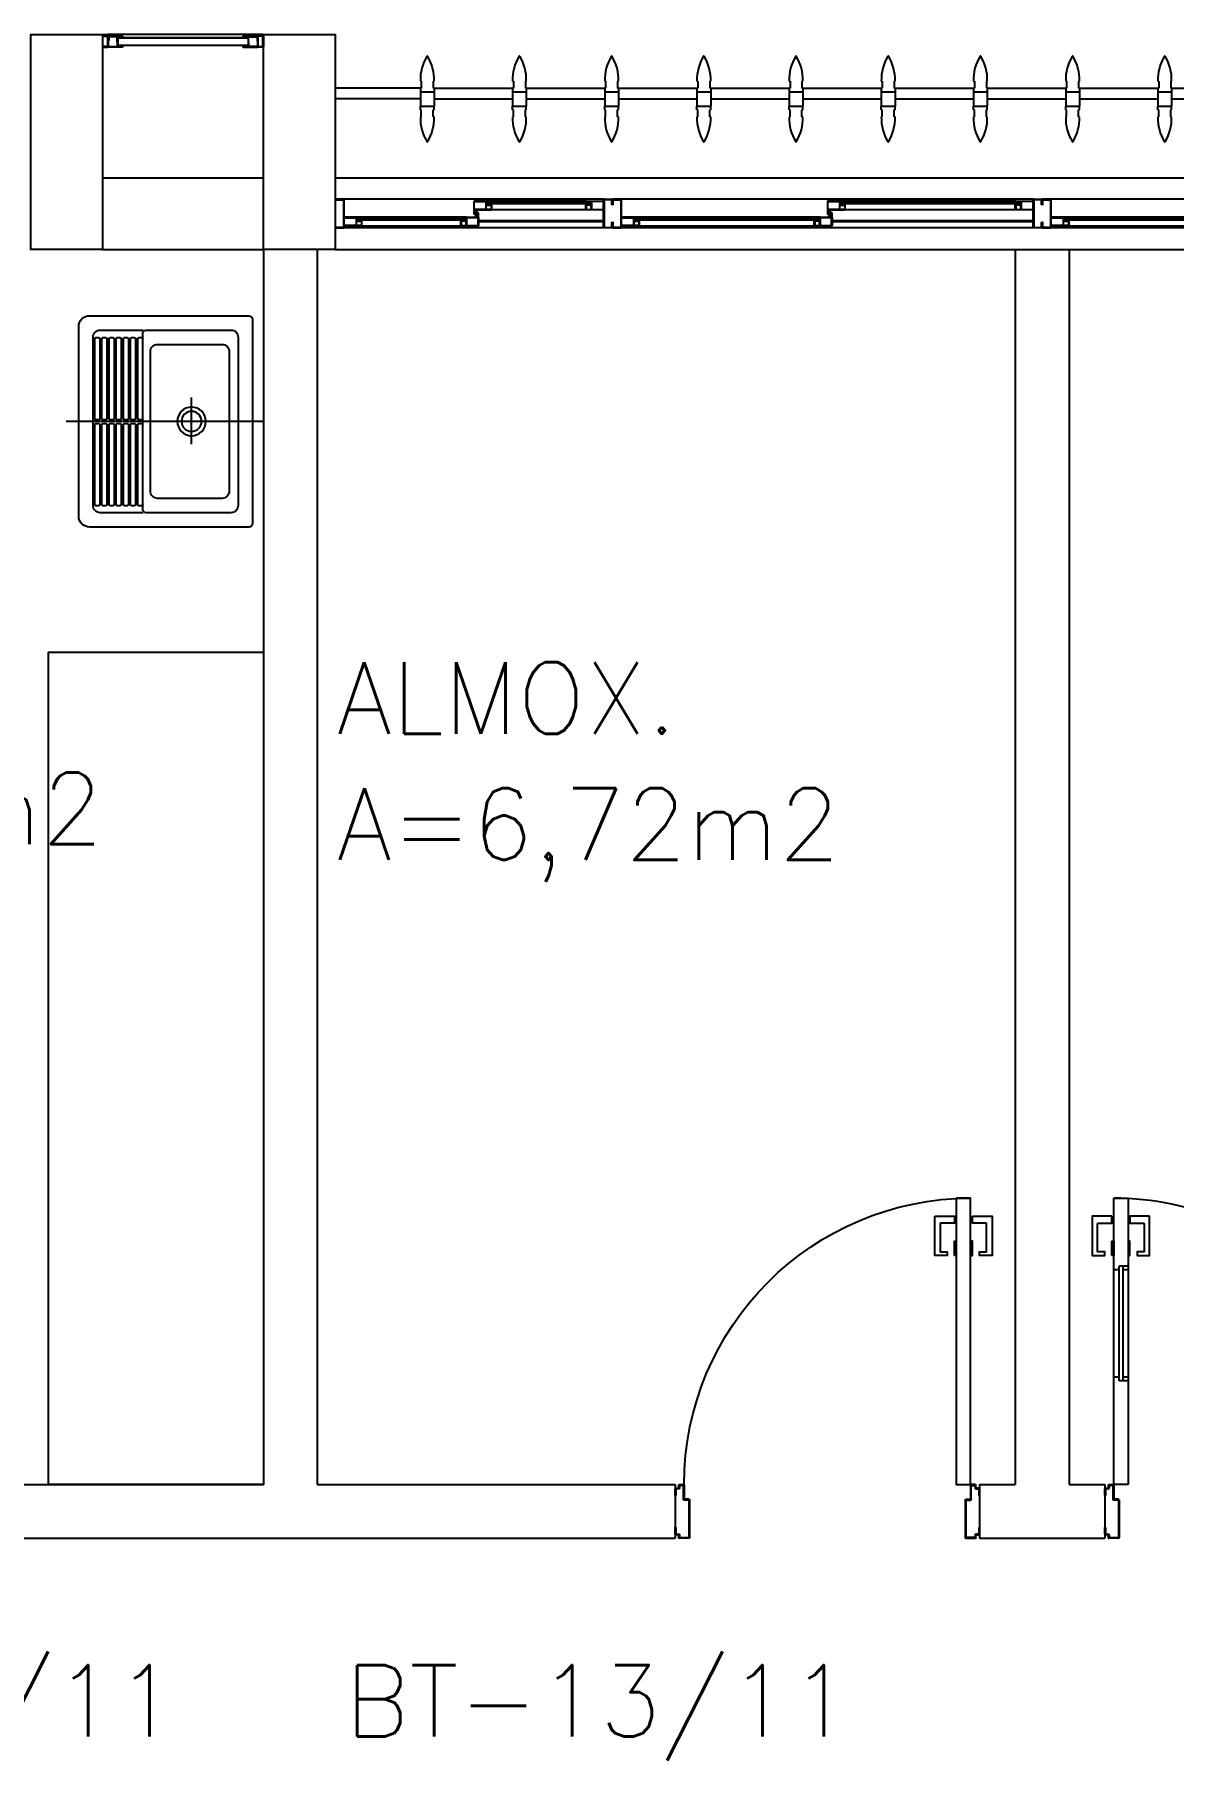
# Model space of a CAD drawing. Header units: millimetres. Extents: x 2128 to 2646, y 1972 to 2207.
# Drawn here: x 2383.822 to 2387.003, y 2021.145 to 2025.965 of the extents above; entities that cross this region are included whole.
import ezdxf

# ---------------------------------------------------------------- set-up
doc = ezdxf.new("R2010")
doc.units = ezdxf.units.MM
for name, color, linetype in [('AR-ALV', 2, 'Continuous'), ('AR-ESQ', 1, 'Continuous'), ('AR-ESTC', 3, 'Continuous'), ('AR-LOUÇAS', 1, 'Continuous'), ('AR-PEITORIL', 1, 'Continuous'), ('AR-PORTA', 1, 'Continuous'), ('BGR- VISTA', 12, 'Continuous'), ('BR-PAINEL', 1, 'Continuous'), ('BR-SUPORTE', 1, 'Continuous'), ('COZ1', 1, 'Continuous'), ('coz2', 1, 'Continuous'), ('DT-ESQ-BAGUETE-C', 1, 'Continuous'), ('DT-ESQ-BAGUETE-V', 1, 'Continuous'), ('DT-ESQ-CHAPA DOBRADA-V', 1, 'Continuous'), ('DT-ESQ-PERFIL CADEIRA-C', 2, 'Continuous'), ('DT-ESQ-PERFIL CADEIRA-V', 2, 'Continuous'), ('DT-ESQ-PERFIL U SIMPLES-C', 2, 'Continuous'), ('DT-ESQ-PERFIL U-C', 2, 'Continuous'), ('DT-ESQ-PERFIL U-V', 1, 'Continuous'), ('DT-ESQ-VENEZIANA-C', 1, 'Continuous'), ('DT-ESQ-VENEZIANA-V', 1, 'Continuous'), ('DT-ESQ-VIDRO-C', 2, 'Continuous'), ('DT-TXTMOD', 1, 'Continuous'), ('eixo', 8, 'Continuous'), ('ENDEREÇO', 2, 'Continuous'), ('maçaneta', 1, 'Continuous'), ('mov', 1, 'Continuous'), ('PM-PERFIL U-C', 2, 'Continuous'), ('PM-VIDRO', 2, 'Continuous'), ('pm1', 2, 'Continuous'), ('pm2', 2, 'Continuous'), ('TEXTO', 2, 'Continuous'), ('Área', 2, 'Continuous')]:
    doc.layers.add(name, color=color, linetype=linetype)
doc.styles.add('S10', font='simplex.shx', dxfattribs={"height": 0.1})
doc.styles.add('UNB-100', font='simplex.shx', dxfattribs={"height": 0.2})
doc.styles.add('UNB1-100', font='simplex.shx', dxfattribs={"height": 0.2})

# ---------------------------------------------------------------- blocks, each defined once
blk = doc.blocks.new('tq-01p')
at = {"layer": 'COZ1'}
blk.add_lwpolyline([(-0.265, -0.485), (0.265, -0.485, 0.414214), (0.295, -0.455), (0.295, -0.01, 0.414214), (0.285, 0), (-0.285, 0, 0.414214), (-0.295, -0.01), (-0.295, -0.455, 0.414214)], format="xyb", close=True, dxfattribs=at)
for points in [[(0.255, -0.2769), (0.255, -0.06, 0.414214), (0.235, -0.04), (-0.235, -0.04, 0.414214), (-0.255, -0.06), (-0.255, -0.2769)], [(-0.255, -0.2784), (-0.255, -0.2965, 0.414214), (-0.245, -0.3065), (-0.2325, -0.3065), (0.231, -0.3065), (0.245, -0.3065, 0.414214), (0.255, -0.2965), (0.255, -0.2784)]]:
    blk.add_lwpolyline(points, format="xyb", dxfattribs=at)
blk.add_circle((0, -0.17), 0.04, dxfattribs=at)
at = {"layer": 'coz2'}
for p, q in [((-0.2355, -0.3095), (-0.2355, -0.3175)), ((-0.2325, -0.3205), (-0.009, -0.3205)), ((-0.006, -0.3175), (-0.006, -0.3095)), ((0.0045, -0.3095), (0.0045, -0.3175)), ((0.234, -0.3175), (0.234, -0.3095))]:
    blk.add_line(p, q, dxfattribs=at)
for points in [[(-0.195, -0.285), (0.195, -0.285, 0.414214), (0.215, -0.265), (0.215, -0.085, 0.414214), (0.195, -0.065), (-0.195, -0.065, 0.414214), (-0.215, -0.085), (-0.215, -0.265, 0.414214)], [(-0.2325, -0.3405), (-0.009, -0.3405, 0.414214), (-0.006, -0.3375), (-0.006, -0.3295, 0.414214), (-0.009, -0.3265), (-0.2325, -0.3265, 0.414214), (-0.2355, -0.3295), (-0.2355, -0.3375, 0.414214)], [(0.0075, -0.3405), (0.231, -0.3405, 0.414214), (0.234, -0.3375), (0.234, -0.3295, 0.414214), (0.231, -0.3265), (0.0075, -0.3265, 0.414214), (0.0045, -0.3295), (0.0045, -0.3375, 0.414214)], [(-0.2325, -0.3605), (-0.009, -0.3605, 0.414214), (-0.006, -0.3575), (-0.006, -0.3495, 0.414214), (-0.009, -0.3465), (-0.2325, -0.3465, 0.414214), (-0.2355, -0.3495), (-0.2355, -0.3575, 0.414214)], [(-0.2325, -0.3805), (-0.009, -0.3805, 0.414214), (-0.006, -0.3775), (-0.006, -0.3695, 0.414214), (-0.009, -0.3665), (-0.2325, -0.3665, 0.414214), (-0.2355, -0.3695), (-0.2355, -0.3775, 0.414214)], [(0.0075, -0.3605), (0.231, -0.3605, 0.414214), (0.234, -0.3575), (0.234, -0.3495, 0.414214), (0.231, -0.3465), (0.0075, -0.3465, 0.414214), (0.0045, -0.3495), (0.0045, -0.3575, 0.414214)], [(0.0075, -0.3805), (0.231, -0.3805, 0.414214), (0.234, -0.3775), (0.234, -0.3695, 0.414214), (0.231, -0.3665), (0.0075, -0.3665, 0.414214), (0.0045, -0.3695), (0.0045, -0.3775, 0.414214)], [(-0.2325, -0.4005), (-0.009, -0.4005, 0.414214), (-0.006, -0.3975), (-0.006, -0.3895, 0.414214), (-0.009, -0.3865), (-0.2325, -0.3865, 0.414214), (-0.2355, -0.3895), (-0.2355, -0.3975, 0.414214)], [(-0.2325, -0.4205), (-0.009, -0.4205, 0.414214), (-0.006, -0.4175), (-0.006, -0.4095, 0.414214), (-0.009, -0.4065), (-0.2325, -0.4065, 0.414214), (-0.2355, -0.4095), (-0.2355, -0.4175, 0.414214)], [(-0.2325, -0.4405), (-0.009, -0.4405, 0.414214), (-0.006, -0.4375), (-0.006, -0.4295, 0.414214), (-0.009, -0.4265), (-0.2325, -0.4265, 0.414214), (-0.2355, -0.4295), (-0.2355, -0.4375, 0.414214)], [(0.0075, -0.4005), (0.231, -0.4005, 0.414214), (0.234, -0.3975), (0.234, -0.3895, 0.414214), (0.231, -0.3865), (0.0075, -0.3865, 0.414214), (0.0045, -0.3895), (0.0045, -0.3975, 0.414214)], [(0.0075, -0.4205), (0.231, -0.4205, 0.414214), (0.234, -0.4175), (0.234, -0.4095, 0.414214), (0.231, -0.4065), (0.0075, -0.4065, 0.414214), (0.0045, -0.4095), (0.0045, -0.4175, 0.414214)], [(0.0075, -0.4405), (0.231, -0.4405, 0.414214), (0.234, -0.4375), (0.234, -0.4295, 0.414214), (0.231, -0.4265), (0.0075, -0.4265, 0.414214), (0.0045, -0.4295), (0.0045, -0.4375, 0.414214)]]:
    blk.add_lwpolyline(points, format="xyb", close=True, dxfattribs=at)
for points in [[(-0.255, -0.305), (-0.255, -0.425, 0.414214), (-0.235, -0.445)], [(-0.235, -0.445), (0.235, -0.445, 0.414214), (0.255, -0.425), (0.255, -0.305, 0.414214)]]:
    blk.add_lwpolyline(points, format="xyb", dxfattribs=at)
blk.add_lwpolyline([(0.0075, -0.3205), (0.231, -0.3205)], dxfattribs=at)
blk.add_circle((0, -0.17), 0.028, dxfattribs=at)
for centre, start, end in [((-0.2325, -0.3095), 90, 180), ((-0.2325, -0.3175), 180, 270), ((-0.009, -0.3095), 0, 90), ((-0.009, -0.3175), 270, 0), ((0.0075, -0.3095), 90, 180), ((0.0075, -0.3175), 180, 270), ((0.231, -0.3095), 0, 90), ((0.231, -0.3175), 270, 0)]:
    blk.add_arc(centre, 0.003, start, end, dxfattribs=at)
at = {"layer": 'eixo'}
for p, q in [((0, 0.0308), (0, -0.5204)), ((-0.0636, -0.17), (0.0666, -0.17))]:
    blk.add_line(p, q, dxfattribs=at)
blk = doc.blocks.new('BGR4')
at = {"layer": 'BGR- VISTA'}
blk.add_lwpolyline([(0, 2.325), (0, 0), (-0.6, 0), (-0.6, 2.325)], close=True, dxfattribs=at)
blk = doc.blocks.new('EF40-P')
at = {"layer": 'DT-ESQ-BAGUETE-C', "ltscale": 0.1}
for points in [[(3.1015, -0.08), (3.115, -0.08), (3.115, -0.0785), (3.102, -0.0785, -0.414214), (3.1015, -0.078), (3.1015, -0.067, -0.414214), (3.102, -0.0665), (3.115, -0.0665), (3.115, -0.065), (3.1015, -0.065, 0.414214), (3.1, -0.0665), (3.1, -0.0785, 0.414214)], [(3.81, -0.08), (3.7965, -0.08), (3.7965, -0.0785), (3.8095, -0.0785, 0.414214), (3.81, -0.078), (3.81, -0.067, 0.414214), (3.8095, -0.0665), (3.7965, -0.0665), (3.7965, -0.065), (3.81, -0.065, -0.414214), (3.8115, -0.0665), (3.8115, -0.0785, -0.414214)], [(4.3015, -0.08), (4.315, -0.08), (4.315, -0.0785), (4.302, -0.0785, -0.414214), (4.3015, -0.078), (4.3015, -0.067, -0.414214), (4.302, -0.0665), (4.315, -0.0665), (4.315, -0.065), (4.3015, -0.065, 0.414214), (4.3, -0.0665), (4.3, -0.0785, 0.414214)], [(4.7975, -0.08), (4.784, -0.08), (4.784, -0.0785), (4.797, -0.0785, 0.414214), (4.7975, -0.078), (4.7975, -0.067, 0.414214), (4.797, -0.0665), (4.784, -0.0665), (4.784, -0.065), (4.7975, -0.065, -0.414214), (4.799, -0.0665), (4.799, -0.0785, -0.414214)], [(5.0765, -0.08), (5.09, -0.08), (5.09, -0.0785), (5.077, -0.0785, -0.414214), (5.0765, -0.078), (5.0765, -0.067, -0.414214), (5.077, -0.0665), (5.09, -0.0665), (5.09, -0.065), (5.0765, -0.065, 0.414214), (5.075, -0.0665), (5.075, -0.0785, 0.414214)], [(3.2485, -0.125), (3.235, -0.125), (3.235, -0.1235), (3.248, -0.1235, 0.414214), (3.2485, -0.123), (3.2485, -0.112, 0.414214), (3.248, -0.1115), (3.235, -0.1115), (3.235, -0.11), (3.2485, -0.11, -0.414214), (3.25, -0.1115), (3.25, -0.1235, -0.414214)], [(3.7265, -0.125), (3.74, -0.125), (3.74, -0.1235), (3.727, -0.1235, -0.414214), (3.7265, -0.123), (3.7265, -0.112, -0.414214), (3.727, -0.1115), (3.74, -0.1115), (3.74, -0.11), (3.7265, -0.11, 0.414214), (3.725, -0.1115), (3.725, -0.1235, 0.414214)], [(4.4485, -0.125), (4.435, -0.125), (4.435, -0.1235), (4.448, -0.1235, 0.414214), (4.4485, -0.123), (4.4485, -0.112, 0.414214), (4.448, -0.1115), (4.435, -0.1115), (4.435, -0.11), (4.4485, -0.11, -0.414214), (4.45, -0.1115), (4.45, -0.1235, -0.414214)], [(4.714, -0.125), (4.7275, -0.125), (4.7275, -0.1235), (4.7145, -0.1235, -0.414214), (4.714, -0.123), (4.714, -0.112, -0.414214), (4.7145, -0.1115), (4.7275, -0.1115), (4.7275, -0.11), (4.714, -0.11, 0.414214), (4.7125, -0.1115), (4.7125, -0.1235, 0.414214)]]:
    blk.add_lwpolyline(points, format="xyb", close=True, dxfattribs=at)
at = {"layer": 'DT-ESQ-BAGUETE-V', "ltscale": 0.1}
for p, q in [((2.61, -0.065), (3.1015, -0.065)), ((3.81, -0.065), (4.3015, -0.065)), ((4.7975, -0.065), (5.0765, -0.065)), ((3.2485, -0.11), (3.7265, -0.11)), ((4.4485, -0.11), (4.714, -0.11))]:
    blk.add_line(p, q, dxfattribs=at)
at = {"layer": 'DT-ESQ-CHAPA DOBRADA-V', "ltscale": 0.1}
for p, q in [((3.2, -0.077), (3.7615, -0.077)), ((3.2, -0.08), (3.7615, -0.08)), ((4.4, -0.077), (4.749, -0.077)), ((4.4, -0.08), (4.749, -0.08))]:
    blk.add_line(p, q, dxfattribs=at)
at = {"layer": 'DT-ESQ-PERFIL CADEIRA-C', "ltscale": 0.1}
for p, q in [((3.15, -0.0885), (3.1015, -0.0885)), ((3.7635, -0.0885), (3.81, -0.0885)), ((4.35, -0.0885), (4.3015, -0.0885)), ((4.751, -0.0885), (4.7975, -0.0885)), ((5.125, -0.0885), (5.0765, -0.0885)), ((3.2, -0.1335), (3.2485, -0.1335)), ((3.773, -0.1335), (3.7265, -0.1335)), ((4.4, -0.1335), (4.4485, -0.1335)), ((4.7605, -0.1335), (4.714, -0.1335))]:
    blk.add_line(p, q, dxfattribs=at)
for points in [[(3.1015, -0.09), (3.15, -0.09), (3.15, -0.0885), (3.115, -0.0885, 0.198912), (3.1161, -0.0881, 0.198913), (3.1165, -0.087), (3.1165, -0.067, -0.414214), (3.117, -0.0665), (3.15, -0.0665), (3.15, -0.065), (3.1165, -0.065, 0.414214), (3.115, -0.0665), (3.115, -0.0785), (3.115, -0.08), (3.115, -0.087), (3.1015, -0.087, 1)], [(3.81, -0.087, -1), (3.81, -0.09), (3.7635, -0.09, -0.414214), (3.7615, -0.088), (3.7615, -0.067, -0.414214), (3.7635, -0.065), (3.795, -0.065, -0.414214), (3.7965, -0.0665), (3.7965, -0.087)], [(3.7965, -0.0885, -0.198913), (3.7954, -0.0881, -0.198913), (3.795, -0.087), (3.795, -0.067, 0.414214), (3.7945, -0.0665), (3.7635, -0.0665, 0.414214), (3.763, -0.067), (3.763, -0.088, 0.414214), (3.7635, -0.0885)], [(4.3015, -0.09), (4.35, -0.09), (4.35, -0.0885), (4.315, -0.0885, 0.198912), (4.3161, -0.0881, 0.198913), (4.3165, -0.087), (4.3165, -0.067, -0.414214), (4.317, -0.0665), (4.35, -0.0665), (4.35, -0.065), (4.3165, -0.065, 0.414214), (4.315, -0.0665), (4.315, -0.0785), (4.315, -0.08), (4.315, -0.087), (4.3015, -0.087, 1)], [(4.7975, -0.087, -1), (4.7975, -0.09), (4.751, -0.09, -0.414214), (4.749, -0.088), (4.749, -0.067, -0.414214), (4.751, -0.065), (4.7825, -0.065, -0.414214), (4.784, -0.0665), (4.784, -0.087)], [(4.784, -0.0885, -0.198913), (4.7829, -0.0881, -0.198913), (4.7825, -0.087), (4.7825, -0.067, 0.414214), (4.782, -0.0665), (4.751, -0.0665, 0.414214), (4.7505, -0.067), (4.7505, -0.088, 0.414214), (4.751, -0.0885)], [(5.0765, -0.09), (5.125, -0.09), (5.125, -0.0885), (5.09, -0.0885, 0.198912), (5.0911, -0.0881, 0.198913), (5.0915, -0.087), (5.0915, -0.067, -0.414214), (5.092, -0.0665), (5.125, -0.0665), (5.125, -0.065), (5.0915, -0.065, 0.414214), (5.09, -0.0665), (5.09, -0.0785), (5.09, -0.08), (5.09, -0.087), (5.0765, -0.087, 1)], [(3.2485, -0.135), (3.2, -0.135), (3.2, -0.1335), (3.235, -0.1335, -0.198912), (3.2339, -0.1331, -0.198913), (3.2335, -0.132), (3.2335, -0.112, 0.414214), (3.233, -0.1115), (3.2, -0.1115), (3.2, -0.11), (3.2335, -0.11, -0.414214), (3.235, -0.1115), (3.235, -0.1235), (3.235, -0.125), (3.235, -0.132), (3.2485, -0.132, -1)], [(3.7265, -0.132, 1), (3.7265, -0.135), (3.773, -0.135, 0.414214), (3.775, -0.133), (3.775, -0.112, 0.414214), (3.773, -0.11), (3.7415, -0.11, 0.414214), (3.74, -0.1115), (3.74, -0.132)], [(3.74, -0.1335, 0.198913), (3.7411, -0.1331, 0.198913), (3.7415, -0.132), (3.7415, -0.112, -0.414214), (3.742, -0.1115), (3.773, -0.1115, -0.414214), (3.7735, -0.112), (3.7735, -0.133, -0.414214), (3.773, -0.1335)], [(4.4485, -0.135), (4.4, -0.135), (4.4, -0.1335), (4.435, -0.1335, -0.198912), (4.4339, -0.1331, -0.198913), (4.4335, -0.132), (4.4335, -0.112, 0.414214), (4.433, -0.1115), (4.4, -0.1115), (4.4, -0.11), (4.4335, -0.11, -0.414214), (4.435, -0.1115), (4.435, -0.1235), (4.435, -0.125), (4.435, -0.132), (4.4485, -0.132, -1)], [(4.714, -0.132, 1), (4.714, -0.135), (4.7605, -0.135, 0.414214), (4.7625, -0.133), (4.7625, -0.112, 0.414214), (4.7605, -0.11), (4.729, -0.11, 0.414214), (4.7275, -0.1115), (4.7275, -0.132)], [(4.7275, -0.1335, 0.198913), (4.7286, -0.1331, 0.198913), (4.729, -0.132), (4.729, -0.112, -0.414214), (4.7295, -0.1115), (4.7605, -0.1115, -0.414214), (4.761, -0.112), (4.761, -0.133, -0.414214), (4.7605, -0.1335)]]:
    blk.add_lwpolyline(points, format="xyb", close=True, dxfattribs=at)
at = {"layer": 'DT-ESQ-PERFIL CADEIRA-V', "ltscale": 0.1}
for p, q in [((2.595, -0.09), (3.1015, -0.09)), ((3.795, -0.09), (4.3015, -0.09)), ((4.7825, -0.09), (5.0765, -0.09)), ((3.2485, -0.135), (3.7265, -0.135)), ((4.4485, -0.135), (4.714, -0.135))]:
    blk.add_line(p, q, dxfattribs=at)
at = {"layer": 'DT-ESQ-PERFIL U SIMPLES-C', "ltscale": 0.1}
for points in [[(3.7635, -0.102), (3.7715, -0.102), (3.7715, -0.1005), (3.7635, -0.1005, -0.414214), (3.763, -0.1), (3.763, -0.092, -0.414214), (3.7635, -0.0915), (3.7715, -0.0915), (3.7715, -0.09), (3.7635, -0.09, 0.414214), (3.7615, -0.092), (3.7615, -0.1, 0.414214)], [(4.751, -0.102), (4.759, -0.102), (4.759, -0.1005), (4.751, -0.1005, -0.414214), (4.7505, -0.1), (4.7505, -0.092, -0.414214), (4.751, -0.0915), (4.759, -0.0915), (4.759, -0.09), (4.751, -0.09, 0.414214), (4.749, -0.092), (4.749, -0.1, 0.414214)], [(3.773, -0.098), (3.765, -0.098), (3.765, -0.0995), (3.773, -0.0995, -0.414214), (3.7735, -0.1), (3.7735, -0.108, -0.414214), (3.773, -0.1085), (3.765, -0.1085), (3.765, -0.11), (3.773, -0.11, 0.414214), (3.775, -0.108), (3.775, -0.1, 0.414214)], [(4.7605, -0.098), (4.7525, -0.098), (4.7525, -0.0995), (4.7605, -0.0995, -0.414214), (4.761, -0.1), (4.761, -0.108, -0.414214), (4.7605, -0.1085), (4.7525, -0.1085), (4.7525, -0.11), (4.7605, -0.11, 0.414214), (4.7625, -0.108), (4.7625, -0.1, 0.414214)]]:
    blk.add_lwpolyline(points, format="xyb", close=True, dxfattribs=at)
at = {"layer": 'DT-ESQ-PERFIL U-C', "ltscale": 0.1}
for points in [[(3.175, -0.0615, 0.414214), (3.1735, -0.06), (3.1515, -0.06, 0.414214), (3.15, -0.0615), (3.15, -0.1385, 0.414214), (3.1515, -0.14), (3.1735, -0.14, 0.414214), (3.175, -0.1385), (3.175, -0.125), (3.1735, -0.125), (3.1735, -0.138, -0.414214), (3.173, -0.1385), (3.152, -0.1385, -0.414214), (3.1515, -0.138), (3.1515, -0.062, -0.414214), (3.152, -0.0615), (3.173, -0.0615, -0.414214), (3.1735, -0.062), (3.1735, -0.075), (3.175, -0.075)], [(3.175, -0.0615, -0.414214), (3.1765, -0.06), (3.1985, -0.06, -0.414214), (3.2, -0.0615), (3.2, -0.1385, -0.414214), (3.1985, -0.14), (3.1765, -0.14, -0.414214), (3.175, -0.1385), (3.175, -0.125), (3.1765, -0.125), (3.1765, -0.138, 0.414214), (3.177, -0.1385), (3.198, -0.1385, 0.414214), (3.1985, -0.138), (3.1985, -0.062, 0.414214), (3.198, -0.0615), (3.177, -0.0615, 0.414214), (3.1765, -0.062), (3.1765, -0.075), (3.175, -0.075)], [(4.375, -0.0615, 0.414214), (4.3735, -0.06), (4.3515, -0.06, 0.414214), (4.35, -0.0615), (4.35, -0.1385, 0.414214), (4.3515, -0.14), (4.3735, -0.14, 0.414214), (4.375, -0.1385), (4.375, -0.125), (4.3735, -0.125), (4.3735, -0.138, -0.414214), (4.373, -0.1385), (4.352, -0.1385, -0.414214), (4.3515, -0.138), (4.3515, -0.062, -0.414214), (4.352, -0.0615), (4.373, -0.0615, -0.414214), (4.3735, -0.062), (4.3735, -0.075), (4.375, -0.075)], [(4.375, -0.0615, -0.414214), (4.3765, -0.06), (4.3985, -0.06, -0.414214), (4.4, -0.0615), (4.4, -0.1385, -0.414214), (4.3985, -0.14), (4.3765, -0.14, -0.414214), (4.375, -0.1385), (4.375, -0.125), (4.3765, -0.125), (4.3765, -0.138, 0.414214), (4.377, -0.1385), (4.398, -0.1385, 0.414214), (4.3985, -0.138), (4.3985, -0.062, 0.414214), (4.398, -0.0615), (4.377, -0.0615, 0.414214), (4.3765, -0.062), (4.3765, -0.075), (4.375, -0.075)], [(5.15, -0.0615, 0.414214), (5.1485, -0.06), (5.1265, -0.06, 0.414214), (5.125, -0.0615), (5.125, -0.1385, 0.414214), (5.1265, -0.14), (5.1485, -0.14, 0.414214), (5.15, -0.1385), (5.15, -0.125), (5.1485, -0.125), (5.1485, -0.138, -0.414214), (5.148, -0.1385), (5.127, -0.1385, -0.414214), (5.1265, -0.138), (5.1265, -0.062, -0.414214), (5.127, -0.0615), (5.148, -0.0615, -0.414214), (5.1485, -0.062), (5.1485, -0.075), (5.15, -0.075)]]:
    blk.add_lwpolyline(points, format="xyb", close=True, dxfattribs=at)
at = {"layer": 'DT-ESQ-PERFIL U-V', "ltscale": 0.1}
for p, q in [((1.9985, -0.06), (3.1515, -0.06)), ((3.1985, -0.06), (4.3515, -0.06)), ((4.3985, -0.06), (5.1265, -0.06)), ((1.9985, -0.14), (3.1515, -0.14)), ((3.1985, -0.14), (4.3515, -0.14)), ((4.3985, -0.14), (5.1265, -0.14))]:
    blk.add_line(p, q, dxfattribs=at)
at = {"layer": 'DT-ESQ-VIDRO-C', "ltscale": 0.1}
for points in [[(3.1125, -0.085), (3.1125, -0.082), (2.599, -0.082), (2.599, -0.085)], [(4.3125, -0.085), (4.3125, -0.082), (3.799, -0.082), (3.799, -0.085)], [(5.0875, -0.085), (5.0875, -0.082), (4.7865, -0.082), (4.7865, -0.085)], [(3.238, -0.13), (3.238, -0.127), (3.737, -0.127), (3.737, -0.13)], [(4.438, -0.13), (4.438, -0.127), (4.7245, -0.127), (4.7245, -0.13)]]:
    blk.add_lwpolyline(points, close=True, dxfattribs=at)
at = {"layer": 'DT-TXTMOD', "ltscale": 0.1, "style": 'S10', "flags": 3}
for tag, p in [('M01', (0.025, -0.28)), ('M02', (0.3253, -0.28)), ('M03', (0.627, -0.28)), ('M04', (0.9288, -0.28)), ('M05', (1.2306, -0.28)), ('M06', (1.5323, -0.28)), ('M07', (1.8341, -0.28)), ('M08', (2.1359, -0.28)), ('M09', (2.4376, -0.28)), ('M10', (2.7394, -0.28)), ('M11', (3.0412, -0.28)), ('M12', (3.3429, -0.28)), ('M13', (3.6447, -0.28)), ('M14', (3.9464, -0.28)), ('M15', (4.2482, -0.28)), ('M16', (4.55, -0.28)), ('M17', (4.8517, -0.28))]:
    blk.add_attdef(tag, p, '', height=0.1, dxfattribs=at)
blk = doc.blocks.new('PM3')
at = {"layer": 'maçaneta'}
for points in [[(0.02, 0.825), (-0.035, 0.825), (-0.035, 0.715), (0, 0.715), (0, 0.725), (-0.02, 0.725), (-0.02, 0.8035, -0.414214), (-0.0185, 0.805), (0.02, 0.805)], [(0.125, 0.825), (0.07, 0.825), (0.07, 0.805), (0.1085, 0.805, -0.414214), (0.11, 0.8035), (0.11, 0.725), (0.09, 0.725), (0.09, 0.715), (0.125, 0.715)]]:
    blk.add_lwpolyline(points, format="xyb", close=True, dxfattribs=at)
for points in [[(0.02, 0.715), (0.02, 0.755), (0.025, 0.755), (0.025, 0.715)], [(0.07, 0.715), (0.07, 0.755), (0.065, 0.755), (0.065, 0.715)]]:
    blk.add_lwpolyline(points, close=True, dxfattribs=at)
at = {"layer": 'mov'}
blk.add_arc((0.025, 0.075), 0.8, 0, 90, dxfattribs=at)
at = {"layer": 'PM-PERFIL U-C'}
for p, q in [((0, 0.045), (0, 0.0635)), ((0.0015, 0.065), (0.01, 0.065)), ((0.002, 0.063), (0.002, 0.045)), ((0.0105, 0.063), (0.002, 0.063)), ((0.01, 0.065), (0.01, 0.0735)), ((0.0115, 0.075), (0.0235, 0.075)), ((0.012, 0.073), (0.012, 0.0645)), ((0.023, 0.073), (0.012, 0.073)), ((0.023, 0.0335), (0.023, 0.073)), ((0.025, 0.0735), (0.025, 0.034)), ((0.825, 0.0735), (0.825, 0.034)), ((0.8385, 0.075), (0.8265, 0.075)), ((0.827, 0.073), (0.838, 0.073)), ((0.827, 0.0335), (0.827, 0.073)), ((0.838, 0.073), (0.838, 0.0645)), ((0.8395, 0.063), (0.848, 0.063)), ((0.84, 0.065), (0.84, 0.0735)), ((0.8485, 0.065), (0.84, 0.065)), ((0.848, 0.063), (0.848, 0.045)), ((0.85, 0.045), (0.85, 0.0635)), ((0.002, 0.045), (0, 0.045)), ((0.038, 0.032), (0.0245, 0.032)), ((0.0385, 0.034), (0.025, 0.034)), ((0.038, 0.032), (0.038, -0.073)), ((0.04, 0.0325), (0.04, -0.0735)), ((0.81, 0.0325), (0.81, -0.0735)), ((0.8115, 0.034), (0.825, 0.034)), ((0.812, 0.032), (0.8255, 0.032)), ((0.812, 0.032), (0.812, -0.073)), ((0.848, 0.045), (0.85, 0.045)), ((0, -0.045), (0.002, -0.045)), ((0, -0.0635), (0, -0.045)), ((0.002, -0.045), (0.002, -0.063)), ((0.85, -0.045), (0.848, -0.045)), ((0.848, -0.045), (0.848, -0.063)), ((0.85, -0.0635), (0.85, -0.045)), ((0.01, -0.065), (0.0015, -0.065)), ((0.002, -0.063), (0.0105, -0.063)), ((0.01, -0.0735), (0.01, -0.065)), ((0.0385, -0.075), (0.0115, -0.075)), ((0.012, -0.0645), (0.012, -0.073)), ((0.012, -0.073), (0.038, -0.073)), ((0.8115, -0.075), (0.8385, -0.075)), ((0.838, -0.073), (0.812, -0.073)), ((0.838, -0.0645), (0.838, -0.073)), ((0.848, -0.063), (0.8395, -0.063)), ((0.84, -0.0735), (0.84, -0.065)), ((0.84, -0.065), (0.8485, -0.065))]:
    blk.add_line(p, q, dxfattribs=at)
for centre, start, end in [((0.0015, 0.0635), 90, 180), ((0.0115, 0.0735), 90, 180), ((0.0105, 0.0645), 270, 0), ((0.0235, 0.0735), 360, 90), ((0.8265, 0.0735), 90, 180), ((0.8395, 0.0645), 180, 270), ((0.8385, 0.0735), 0, 90), ((0.8485, 0.0635), 0, 90), ((0.0245, 0.0335), 180, 270), ((0.0385, 0.0325), 0, 90), ((0.8115, 0.0325), 90, 180), ((0.8255, 0.0335), 270, 0), ((0.0015, -0.0635), 180, 270), ((0.0115, -0.0735), 180, 270), ((0.0105, -0.0645), 0, 90), ((0.0385, -0.0735), 269.9386, 0), ((0.8115, -0.0735), 180, 270.0614), ((0.8395, -0.0645), 90, 180), ((0.8385, -0.0735), 270, 0), ((0.8485, -0.0635), 270, 0)]:
    blk.add_arc(centre, 0.0015, start, end, dxfattribs=at)
at = {"layer": 'pm1'}
blk.add_lwpolyline([(0.065, 0.875), (0.065, 0.075), (0.025, 0.075), (0.025, 0.875)], close=True, dxfattribs=at)
blk = doc.blocks.new('PM3V')
at = {"layer": 'maçaneta'}
for points in [[(0.02, 0.9), (-0.035, 0.9), (-0.035, 0.79), (0, 0.79), (0, 0.8), (-0.02, 0.8), (-0.02, 0.8785, -0.414214), (-0.0185, 0.88), (0.02, 0.88)], [(0.125, 0.9), (0.07, 0.9), (0.07, 0.88), (0.1085, 0.88, -0.414214), (0.11, 0.8785), (0.11, 0.8), (0.09, 0.8), (0.09, 0.79), (0.125, 0.79)]]:
    blk.add_lwpolyline(points, format="xyb", close=True, dxfattribs=at)
for points in [[(0.02, 0.79), (0.02, 0.83), (0.025, 0.83), (0.025, 0.79)], [(0.07, 0.79), (0.07, 0.83), (0.065, 0.83), (0.065, 0.79)]]:
    blk.add_lwpolyline(points, close=True, dxfattribs=at)
at = {"layer": 'mov'}
blk.add_arc((0.025, 0.15), 0.8, 356.8472, 90, dxfattribs=at)
at = {"layer": 'PM-PERFIL U-C'}
for p, q in [((0.01, 0.14), (0.01, 0.1485)), ((0.0115, 0.15), (0.0235, 0.15)), ((0.012, 0.148), (0.012, 0.1395)), ((0.023, 0.148), (0.012, 0.148)), ((0.023, 0.1085), (0.023, 0.148)), ((0.025, 0.1485), (0.025, 0.109)), ((0.825, 0.1485), (0.825, 0.109)), ((0.8385, 0.15), (0.8265, 0.15)), ((0.827, 0.148), (0.838, 0.148)), ((0.827, 0.1085), (0.827, 0.148)), ((0.838, 0.148), (0.838, 0.1395)), ((0.84, 0.14), (0.84, 0.1485)), ((0, 0.12), (0, 0.1385)), ((0.002, 0.12), (0, 0.12)), ((0.0015, 0.14), (0.01, 0.14)), ((0.002, 0.138), (0.002, 0.12)), ((0.0105, 0.138), (0.002, 0.138)), ((0.038, 0.107), (0.0245, 0.107)), ((0.0385, 0.109), (0.025, 0.109)), ((0.038, 0.107), (0.038, 0.002)), ((0.04, 0.1075), (0.04, 0.0015)), ((0.81, 0.1075), (0.81, 0.0015)), ((0.8115, 0.109), (0.825, 0.109)), ((0.812, 0.107), (0.8255, 0.107)), ((0.812, 0.107), (0.812, 0.002)), ((0.8395, 0.138), (0.848, 0.138)), ((0.8485, 0.14), (0.84, 0.14)), ((0.848, 0.138), (0.848, 0.12)), ((0.848, 0.12), (0.85, 0.12)), ((0.85, 0.12), (0.85, 0.1385)), ((0, 0.03), (0.002, 0.03)), ((0, 0.0115), (0, 0.03)), ((0.01, 0.01), (0.0015, 0.01)), ((0.002, 0.03), (0.002, 0.012)), ((0.002, 0.012), (0.0105, 0.012)), ((0.01, 0.0015), (0.01, 0.01)), ((0.0385, 0), (0.0115, 0)), ((0.012, 0.0105), (0.012, 0.002)), ((0.012, 0.002), (0.038, 0.002)), ((0.8115, 0), (0.8385, 0)), ((0.838, 0.002), (0.812, 0.002)), ((0.838, 0.0105), (0.838, 0.002)), ((0.848, 0.012), (0.8395, 0.012)), ((0.84, 0.0015), (0.84, 0.01)), ((0.84, 0.01), (0.8485, 0.01)), ((0.85, 0.03), (0.848, 0.03)), ((0.848, 0.03), (0.848, 0.012)), ((0.85, 0.0115), (0.85, 0.03))]:
    blk.add_line(p, q, dxfattribs=at)
for centre, start, end in [((0.0115, 0.1485), 90, 180), ((0.0235, 0.1485), 360, 90), ((0.8265, 0.1485), 90, 180), ((0.8385, 0.1485), 0, 90), ((0.0015, 0.1385), 90, 180), ((0.0105, 0.1395), 270, 0), ((0.0245, 0.1085), 180, 270), ((0.0385, 0.1075), 0, 90), ((0.8115, 0.1075), 90, 180), ((0.8255, 0.1085), 270, 0), ((0.8395, 0.1395), 180, 270), ((0.8485, 0.1385), 0, 90), ((0.0015, 0.0115), 180, 270), ((0.0115, 0.0015), 180, 270), ((0.0105, 0.0105), 0, 90), ((0.0385, 0.0015), 269.9386, 0), ((0.8115, 0.0015), 180, 270.0614), ((0.8395, 0.0105), 90, 180), ((0.8385, 0.0015), 270, 0), ((0.8485, 0.0115), 270, 0)]:
    blk.add_arc(centre, 0.0015, start, end, dxfattribs=at)
at = {"layer": 'PM-VIDRO', "color": 1}
for p, q in [((0.04, 0.45), (0.04, 0.75)), ((0.05, 0.75), (0.05, 0.45))]:
    blk.add_line(p, q, dxfattribs=at)
at = {"layer": 'pm1'}
for p, q in [((0.025, 0.95), (0.065, 0.95)), ((0.025, 0.75), (0.025, 0.95)), ((0.065, 0.95), (0.065, 0.76)), ((0.04, 0.75), (0.025, 0.75)), ((0.065, 0.76), (0.04, 0.76)), ((0.04, 0.75), (0.04, 0.76)), ((0.05, 0.76), (0.05, 0.75)), ((0.065, 0.75), (0.05, 0.75)), ((0.065, 0.76), (0.065, 0.75)), ((0.025, 0.15), (0.025, 0.45)), ((0.04, 0.45), (0.025, 0.45)), ((0.04, 0.44), (0.04, 0.45)), ((0.065, 0.44), (0.04, 0.44)), ((0.065, 0.45), (0.05, 0.45)), ((0.05, 0.45), (0.05, 0.44)), ((0.065, 0.45), (0.065, 0.44)), ((0.065, 0.44), (0.065, 0.15)), ((0.065, 0.15), (0.025, 0.15))]:
    blk.add_line(p, q, dxfattribs=at)
at = {"layer": 'pm2'}
for p, q in [((0.025, 0.45), (0.025, 0.75)), ((0.065, 0.75), (0.065, 0.45)), ((0.025, 0.15), (0.025, 0.109)), ((0.025, 0.109), (0.035, 0.109)), ((0.8252, 0.109), (0.8152, 0.109)), ((0.8152, 0), (0.8402, 0)), ((0.8402, 0.01), (0.8502, 0.01)), ((0.8402, 0), (0.8402, 0.01))]:
    blk.add_line(p, q, dxfattribs=at)
blk = doc.blocks.new('EF01C-P')
at = {"layer": 'DT-ESQ-BAGUETE-C', "ltscale": 0.1}
for points in [[(0.0015, 0.035), (0.015, 0.035), (0.015, 0.0335), (0.0015, 0.0335), (0.0015, 0.005), (0.015, 0.005), (0.015, 0.0035), (0.0015, 0.0035, -0.414214), (0, 0.005), (0, 0.0335, -0.414214)], [(0.4485, 0.035), (0.435, 0.035), (0.435, 0.0335), (0.4485, 0.0335), (0.4485, 0.005), (0.435, 0.005), (0.435, 0.0035), (0.4485, 0.0035, 0.414214), (0.45, 0.005), (0.45, 0.0335, 0.414214)]]:
    blk.add_lwpolyline(points, format="xyb", close=True, dxfattribs=at)
at = {"layer": 'DT-ESQ-PERFIL CADEIRA-C', "ltscale": 0.1}
for points in [[(0.01, 0.0015), (0.01, 0.003), (0.0015, 0.003, 1), (0.0015, 0), (0.015, 0, 0.414214), (0.0165, 0.0015), (0.0165, 0.0335), (0.043, 0.0335)], [(0.043, 0.0065), (0.018, 0.0065), (0.018, 0.0165), (0.0165, 0.0165), (0.0165, 0.0065, 0.414214), (0.018, 0.005), (0.043, 0.005), (0.0565, 0.005, 1), (0.0565, 0.008), (0.043, 0.008), (0.043, 0.02), (0.043, 0.032), (0.0565, 0.032, 1), (0.0565, 0.035), (0.043, 0.035), (0.0165, 0.035, 0.414214), (0.015, 0.0335), (0.015, 0.0015), (0.0015, 0.0015)], [(0.0415, 0.02), (0.0415, 0.032, -0.414214), (0.043, 0.0335), (0.0565, 0.0335)], [(0.0415, 0.02), (0.0415, 0.008, 0.414214), (0.043, 0.0065), (0.0565, 0.0065)], [(0.407, 0.0065), (0.432, 0.0065), (0.432, 0.0165), (0.4335, 0.0165), (0.4335, 0.0065, -0.414214), (0.432, 0.005), (0.407, 0.005), (0.3935, 0.005, -1), (0.3935, 0.008), (0.407, 0.008), (0.407, 0.02), (0.407, 0.032), (0.3935, 0.032, -1), (0.3935, 0.035), (0.407, 0.035), (0.4335, 0.035, -0.414214), (0.435, 0.0335), (0.435, 0.0015), (0.4485, 0.0015)], [(0.4085, 0.02), (0.4085, 0.032, 0.414214), (0.407, 0.0335), (0.3935, 0.0335)], [(0.4085, 0.02), (0.4085, 0.008, -0.414214), (0.407, 0.0065), (0.3935, 0.0065)], [(0.44, 0.0015), (0.44, 0.003), (0.4485, 0.003, -1), (0.4485, 0), (0.435, 0, -0.414214), (0.4335, 0.0015), (0.4335, 0.0335), (0.407, 0.0335)]]:
    blk.add_lwpolyline(points, format="xyb", dxfattribs=at)
at = {"layer": 'DT-ESQ-PERFIL CADEIRA-V', "ltscale": 0.1}
blk.add_line((0.015, 0), (0.435, 0), dxfattribs=at)
at = {"layer": 'DT-ESQ-VENEZIANA-C', "ltscale": 0.1}
for p, q in [((0.043, 0.0105), (0.407, 0.0105)), ((0.043, 0.009), (0.407, 0.009))]:
    blk.add_line(p, q, dxfattribs=at)
at = {"layer": 'DT-ESQ-VENEZIANA-V', "ltscale": 0.1}
blk.add_line((0.043, 0.031), (0.407, 0.031), dxfattribs=at)
at = {"layer": 'DT-TXTMOD', "ltscale": 0.1, "style": 'S10', "flags": 3}
blk.add_attdef('EF01C', (0.0208, -0.14), '', height=0.1, dxfattribs=at)

msp = doc.modelspace()

# ---------------------------------------------------------------- linework, layer by layer
at = {"layer": 'AR-ALV'}
for p, q in [((2384.0115, 2025.5651), (2384.4615, 2025.5651)), ((2384.0115, 2025.3651), (2384.4615, 2025.3651)), ((2384.4615, 2025.3651), (2384.4615, 2021.9151)), ((2384.6115, 2025.3651), (2384.6115, 2021.9151)), ((2386.5561, 2025.3651), (2386.7061, 2025.3651)), ((2386.5615, 2025.3651), (2386.5615, 2021.9151)), ((2386.7115, 2025.3651), (2386.7115, 2021.9151)), ((2383.4615, 2021.9151), (2384.4615, 2021.9151)), ((2384.6115, 2021.9151), (2385.6115, 2021.9151)), ((2385.6115, 2021.9151), (2385.6115, 2021.7651)), ((2386.4615, 2021.9151), (2386.4615, 2021.7651)), ((2386.4615, 2021.9151), (2386.5615, 2021.9151)), ((2386.7115, 2021.9151), (2386.8115, 2021.9151)), ((2386.8115, 2021.9151), (2386.8115, 2021.7651)), ((2383.4615, 2021.7651), (2385.6115, 2021.7651)), ((2386.4615, 2021.7651), (2386.8115, 2021.7651))]:
    msp.add_line(p, q, dxfattribs=at)
at = {"layer": 'AR-ESTC'}
for points in [[(2384.0115, 2025.3651), (2383.8115, 2025.3651), (2383.8115, 2025.9651), (2384.0115, 2025.9651)], [(2384.6615, 2025.3651), (2384.4615, 2025.3651), (2384.4615, 2025.9651), (2384.6615, 2025.9651)]]:
    msp.add_lwpolyline(points, close=True, dxfattribs=at)
at = {"layer": 'AR-PEITORIL'}
for p, q in [((2384.6615, 2025.5651), (2389.8115, 2025.5651)), ((2384.6615, 2025.3651), (2389.8115, 2025.3651))]:
    msp.add_line(p, q, dxfattribs=at)
at = {"layer": 'BR-PAINEL'}
for p, q in [((2384.8998, 2025.8351), (2384.9023, 2025.8351)), ((2384.8998, 2025.8151), (2384.8998, 2025.8051)), ((2384.8998, 2025.8151), (2384.9023, 2025.8151)), ((2384.9023, 2025.8351), (2384.9023, 2025.8151)), ((2384.9357, 2025.8351), (2384.9357, 2025.8151)), ((2384.9382, 2025.8351), (2384.9357, 2025.8351)), ((2384.9382, 2025.8151), (2384.9357, 2025.8151)), ((2384.9382, 2025.8151), (2384.9382, 2025.8051)), ((2385.1573, 2025.8351), (2385.1598, 2025.8351)), ((2385.1573, 2025.8151), (2385.1573, 2025.8051)), ((2385.1573, 2025.8151), (2385.1598, 2025.8151)), ((2385.1598, 2025.8351), (2385.1598, 2025.8151)), ((2385.1932, 2025.8351), (2385.1932, 2025.8151)), ((2385.1957, 2025.8351), (2385.1932, 2025.8351)), ((2385.1957, 2025.8151), (2385.1932, 2025.8151)), ((2385.1957, 2025.8151), (2385.1957, 2025.8051)), ((2385.4148, 2025.8351), (2385.4173, 2025.8351)), ((2385.4148, 2025.8151), (2385.4148, 2025.8051)), ((2385.4148, 2025.8151), (2385.4173, 2025.8151)), ((2385.4173, 2025.8351), (2385.4173, 2025.8151)), ((2385.4507, 2025.8351), (2385.4507, 2025.8151)), ((2385.4532, 2025.8351), (2385.4507, 2025.8351)), ((2385.4532, 2025.8151), (2385.4507, 2025.8151)), ((2385.4532, 2025.8151), (2385.4532, 2025.8051)), ((2385.6723, 2025.8351), (2385.6748, 2025.8351)), ((2385.6723, 2025.8151), (2385.6723, 2025.8051)), ((2385.6723, 2025.8151), (2385.6748, 2025.8151)), ((2385.6748, 2025.8351), (2385.6748, 2025.8151)), ((2385.7082, 2025.8351), (2385.7082, 2025.8151)), ((2385.7107, 2025.8351), (2385.7082, 2025.8351)), ((2385.7107, 2025.8151), (2385.7082, 2025.8151)), ((2385.7107, 2025.8151), (2385.7107, 2025.8051)), ((2385.9298, 2025.8351), (2385.9323, 2025.8351)), ((2385.9298, 2025.8151), (2385.9298, 2025.8051)), ((2385.9298, 2025.8151), (2385.9323, 2025.8151)), ((2385.9323, 2025.8351), (2385.9323, 2025.8151)), ((2385.9657, 2025.8351), (2385.9657, 2025.8151)), ((2385.9682, 2025.8351), (2385.9657, 2025.8351)), ((2385.9682, 2025.8151), (2385.9657, 2025.8151)), ((2385.9682, 2025.8151), (2385.9682, 2025.8051)), ((2386.1873, 2025.8351), (2386.1898, 2025.8351)), ((2386.1873, 2025.8151), (2386.1873, 2025.8051)), ((2386.1873, 2025.8151), (2386.1898, 2025.8151)), ((2386.1898, 2025.8351), (2386.1898, 2025.8151)), ((2386.2232, 2025.8351), (2386.2232, 2025.8151)), ((2386.2257, 2025.8351), (2386.2232, 2025.8351)), ((2386.2257, 2025.8151), (2386.2232, 2025.8151)), ((2386.2257, 2025.8151), (2386.2257, 2025.8051)), ((2386.4448, 2025.8351), (2386.4473, 2025.8351)), ((2386.4448, 2025.8151), (2386.4448, 2025.8051)), ((2386.4448, 2025.8151), (2386.4473, 2025.8151)), ((2386.4473, 2025.8351), (2386.4473, 2025.8151)), ((2386.4807, 2025.8351), (2386.4807, 2025.8151)), ((2386.4832, 2025.8351), (2386.4807, 2025.8351)), ((2386.4832, 2025.8151), (2386.4807, 2025.8151)), ((2386.4832, 2025.8151), (2386.4832, 2025.8051)), ((2386.7023, 2025.8351), (2386.7048, 2025.8351)), ((2386.7023, 2025.8151), (2386.7023, 2025.8051)), ((2386.7023, 2025.8151), (2386.7048, 2025.8151)), ((2386.7048, 2025.8351), (2386.7048, 2025.8151)), ((2386.7382, 2025.8351), (2386.7382, 2025.8151)), ((2386.7407, 2025.8351), (2386.7382, 2025.8351)), ((2386.7407, 2025.8151), (2386.7382, 2025.8151)), ((2386.7407, 2025.8151), (2386.7407, 2025.8051)), ((2386.9598, 2025.8351), (2386.9623, 2025.8351)), ((2386.9598, 2025.8151), (2386.9598, 2025.8051)), ((2386.9598, 2025.8151), (2386.9623, 2025.8151)), ((2386.9623, 2025.8351), (2386.9623, 2025.8151)), ((2386.9957, 2025.8351), (2386.9957, 2025.8151)), ((2386.9982, 2025.8351), (2386.9957, 2025.8351)), ((2386.9982, 2025.8151), (2386.9957, 2025.8151)), ((2386.9982, 2025.8151), (2386.9982, 2025.8051)), ((2384.8998, 2025.8051), (2384.9382, 2025.8051)), ((2384.8998, 2025.8051), (2384.8998, 2025.7651)), ((2384.8998, 2025.7651), (2384.9382, 2025.7651)), ((2384.8998, 2025.7551), (2384.8998, 2025.7651)), ((2384.9382, 2025.8051), (2384.9382, 2025.7651)), ((2384.9382, 2025.7551), (2384.9382, 2025.7651)), ((2385.1573, 2025.8051), (2385.1957, 2025.8051)), ((2385.1573, 2025.8051), (2385.1573, 2025.7651)), ((2385.1573, 2025.7651), (2385.1957, 2025.7651)), ((2385.1573, 2025.7551), (2385.1573, 2025.7651)), ((2385.1957, 2025.8051), (2385.1957, 2025.7651)), ((2385.1957, 2025.7551), (2385.1957, 2025.7651)), ((2385.4148, 2025.8051), (2385.4532, 2025.8051)), ((2385.4148, 2025.8051), (2385.4148, 2025.7651)), ((2385.4148, 2025.7651), (2385.4532, 2025.7651)), ((2385.4148, 2025.7551), (2385.4148, 2025.7651)), ((2385.4532, 2025.8051), (2385.4532, 2025.7651)), ((2385.4532, 2025.7551), (2385.4532, 2025.7651)), ((2385.6723, 2025.8051), (2385.7107, 2025.8051)), ((2385.6723, 2025.8051), (2385.6723, 2025.7651)), ((2385.6723, 2025.7651), (2385.7107, 2025.7651)), ((2385.6723, 2025.7551), (2385.6723, 2025.7651)), ((2385.7107, 2025.8051), (2385.7107, 2025.7651)), ((2385.7107, 2025.7551), (2385.7107, 2025.7651)), ((2385.9298, 2025.8051), (2385.9682, 2025.8051)), ((2385.9298, 2025.8051), (2385.9298, 2025.7651)), ((2385.9298, 2025.7651), (2385.9682, 2025.7651)), ((2385.9298, 2025.7551), (2385.9298, 2025.7651)), ((2385.9682, 2025.8051), (2385.9682, 2025.7651)), ((2385.9682, 2025.7551), (2385.9682, 2025.7651)), ((2386.1873, 2025.8051), (2386.2257, 2025.8051)), ((2386.1873, 2025.8051), (2386.1873, 2025.7651)), ((2386.1873, 2025.7651), (2386.2257, 2025.7651)), ((2386.1873, 2025.7551), (2386.1873, 2025.7651)), ((2386.2257, 2025.8051), (2386.2257, 2025.7651)), ((2386.2257, 2025.7551), (2386.2257, 2025.7651)), ((2386.4448, 2025.8051), (2386.4832, 2025.8051)), ((2386.4448, 2025.8051), (2386.4448, 2025.7651)), ((2386.4448, 2025.7651), (2386.4832, 2025.7651)), ((2386.4448, 2025.7551), (2386.4448, 2025.7651)), ((2386.4832, 2025.8051), (2386.4832, 2025.7651)), ((2386.4832, 2025.7551), (2386.4832, 2025.7651)), ((2386.7023, 2025.8051), (2386.7407, 2025.8051)), ((2386.7023, 2025.8051), (2386.7023, 2025.7651)), ((2386.7023, 2025.7651), (2386.7407, 2025.7651)), ((2386.7023, 2025.7551), (2386.7023, 2025.7651)), ((2386.7407, 2025.8051), (2386.7407, 2025.7651)), ((2386.7407, 2025.7551), (2386.7407, 2025.7651)), ((2386.9598, 2025.8051), (2386.9982, 2025.8051)), ((2386.9598, 2025.8051), (2386.9598, 2025.7651)), ((2386.9598, 2025.7651), (2386.9982, 2025.7651)), ((2386.9598, 2025.7551), (2386.9598, 2025.7651)), ((2386.9982, 2025.8051), (2386.9982, 2025.7651)), ((2386.9982, 2025.7551), (2386.9982, 2025.7651)), ((2384.8998, 2025.7551), (2384.9023, 2025.7551)), ((2384.8998, 2025.7351), (2384.9023, 2025.7351)), ((2384.9023, 2025.7351), (2384.9023, 2025.7551)), ((2384.9382, 2025.7551), (2384.9357, 2025.7551)), ((2384.9357, 2025.7351), (2384.9357, 2025.7551)), ((2384.9382, 2025.7351), (2384.9357, 2025.7351)), ((2385.1573, 2025.7551), (2385.1598, 2025.7551)), ((2385.1573, 2025.7351), (2385.1598, 2025.7351)), ((2385.1598, 2025.7351), (2385.1598, 2025.7551)), ((2385.1957, 2025.7551), (2385.1932, 2025.7551)), ((2385.1932, 2025.7351), (2385.1932, 2025.7551)), ((2385.1957, 2025.7351), (2385.1932, 2025.7351)), ((2385.4148, 2025.7551), (2385.4173, 2025.7551)), ((2385.4148, 2025.7351), (2385.4173, 2025.7351)), ((2385.4173, 2025.7351), (2385.4173, 2025.7551)), ((2385.4532, 2025.7551), (2385.4507, 2025.7551)), ((2385.4507, 2025.7351), (2385.4507, 2025.7551)), ((2385.4532, 2025.7351), (2385.4507, 2025.7351)), ((2385.6723, 2025.7551), (2385.6748, 2025.7551)), ((2385.6723, 2025.7351), (2385.6748, 2025.7351)), ((2385.6748, 2025.7351), (2385.6748, 2025.7551)), ((2385.7107, 2025.7551), (2385.7082, 2025.7551)), ((2385.7082, 2025.7351), (2385.7082, 2025.7551)), ((2385.7107, 2025.7351), (2385.7082, 2025.7351)), ((2385.9298, 2025.7551), (2385.9323, 2025.7551)), ((2385.9298, 2025.7351), (2385.9323, 2025.7351)), ((2385.9323, 2025.7351), (2385.9323, 2025.7551)), ((2385.9682, 2025.7551), (2385.9657, 2025.7551)), ((2385.9657, 2025.7351), (2385.9657, 2025.7551)), ((2385.9682, 2025.7351), (2385.9657, 2025.7351)), ((2386.1873, 2025.7551), (2386.1898, 2025.7551)), ((2386.1873, 2025.7351), (2386.1898, 2025.7351)), ((2386.1898, 2025.7351), (2386.1898, 2025.7551)), ((2386.2257, 2025.7551), (2386.2232, 2025.7551)), ((2386.2232, 2025.7351), (2386.2232, 2025.7551)), ((2386.2257, 2025.7351), (2386.2232, 2025.7351)), ((2386.4448, 2025.7551), (2386.4473, 2025.7551)), ((2386.4448, 2025.7351), (2386.4473, 2025.7351)), ((2386.4473, 2025.7351), (2386.4473, 2025.7551)), ((2386.4832, 2025.7551), (2386.4807, 2025.7551)), ((2386.4807, 2025.7351), (2386.4807, 2025.7551)), ((2386.4832, 2025.7351), (2386.4807, 2025.7351)), ((2386.7023, 2025.7551), (2386.7048, 2025.7551)), ((2386.7023, 2025.7351), (2386.7048, 2025.7351)), ((2386.7048, 2025.7351), (2386.7048, 2025.7551)), ((2386.7407, 2025.7551), (2386.7382, 2025.7551)), ((2386.7382, 2025.7351), (2386.7382, 2025.7551)), ((2386.7407, 2025.7351), (2386.7382, 2025.7351)), ((2386.9598, 2025.7551), (2386.9623, 2025.7551)), ((2386.9598, 2025.7351), (2386.9623, 2025.7351)), ((2386.9623, 2025.7351), (2386.9623, 2025.7551)), ((2386.9982, 2025.7551), (2386.9957, 2025.7551)), ((2386.9957, 2025.7351), (2386.9957, 2025.7551)), ((2386.9982, 2025.7351), (2386.9957, 2025.7351))]:
    msp.add_line(p, q, dxfattribs=at)
for centre, radius, start, end in [((2385.0248, 2025.839), 0.1251, 148.4721, 181.772), ((2384.919, 2025.9038), 0.001, 37.1012, 142.8988), ((2384.8132, 2025.839), 0.1251, 358.228, 31.5279), ((2385.2823, 2025.839), 0.1251, 148.4721, 181.772), ((2385.1765, 2025.9038), 0.001, 37.1012, 142.8988), ((2385.0707, 2025.839), 0.1251, 358.228, 31.5279), ((2385.5398, 2025.839), 0.1251, 148.4721, 181.772), ((2385.434, 2025.9038), 0.001, 37.1012, 142.8988), ((2385.3282, 2025.839), 0.1251, 358.228, 31.5279), ((2385.7973, 2025.839), 0.1251, 148.4721, 181.772), ((2385.6915, 2025.9038), 0.001, 37.1012, 142.8988), ((2385.5857, 2025.839), 0.1251, 358.228, 31.5279), ((2386.0548, 2025.839), 0.1251, 148.4721, 181.772), ((2385.949, 2025.9038), 0.001, 37.1012, 142.8988), ((2385.8432, 2025.839), 0.1251, 358.228, 31.5279), ((2386.3123, 2025.839), 0.1251, 148.4721, 181.772), ((2386.2065, 2025.9038), 0.001, 37.1012, 142.8988), ((2386.1007, 2025.839), 0.1251, 358.228, 31.5279), ((2386.5698, 2025.839), 0.1251, 148.4721, 181.772), ((2386.464, 2025.9038), 0.001, 37.1012, 142.8988), ((2386.3582, 2025.839), 0.1251, 358.228, 31.5279), ((2386.8273, 2025.839), 0.1251, 148.4721, 181.772), ((2386.7215, 2025.9038), 0.001, 37.1012, 142.8988), ((2386.6157, 2025.839), 0.1251, 358.228, 31.5279), ((2387.0848, 2025.839), 0.1251, 148.4721, 181.772), ((2386.979, 2025.9038), 0.001, 37.1012, 142.8988), ((2386.8732, 2025.839), 0.1251, 358.228, 31.5279), ((2385.0248, 2025.7313), 0.1251, 178.228, 211.5279), ((2384.8132, 2025.7313), 0.1251, 328.4721, 1.772), ((2385.2823, 2025.7313), 0.1251, 178.228, 211.5279), ((2385.0707, 2025.7313), 0.1251, 328.4721, 1.772), ((2385.5398, 2025.7313), 0.1251, 178.228, 211.5279), ((2385.3282, 2025.7313), 0.1251, 328.4721, 1.772), ((2385.7973, 2025.7313), 0.1251, 178.228, 211.5279), ((2385.5857, 2025.7313), 0.1251, 328.4721, 1.772), ((2386.0548, 2025.7313), 0.1251, 178.228, 211.5279), ((2385.8432, 2025.7313), 0.1251, 328.4721, 1.772), ((2386.3123, 2025.7313), 0.1251, 178.228, 211.5279), ((2386.1007, 2025.7313), 0.1251, 328.4721, 1.772), ((2386.5698, 2025.7313), 0.1251, 178.228, 211.5279), ((2386.3582, 2025.7313), 0.1251, 328.4721, 1.772), ((2386.8273, 2025.7313), 0.1251, 178.228, 211.5279), ((2386.6157, 2025.7313), 0.1251, 328.4721, 1.772), ((2387.0848, 2025.7313), 0.1251, 178.228, 211.5279), ((2386.8732, 2025.7313), 0.1251, 328.4721, 1.772), ((2384.919, 2025.6665), 0.001, 217.1012, 322.8988), ((2385.1765, 2025.6665), 0.001, 217.1012, 322.8988), ((2385.434, 2025.6665), 0.001, 217.1012, 322.8988), ((2385.6915, 2025.6665), 0.001, 217.1012, 322.8988), ((2385.949, 2025.6665), 0.001, 217.1012, 322.8988), ((2386.2065, 2025.6665), 0.001, 217.1012, 322.8988), ((2386.464, 2025.6665), 0.001, 217.1012, 322.8988), ((2386.7215, 2025.6665), 0.001, 217.1012, 322.8988), ((2386.979, 2025.6665), 0.001, 217.1012, 322.8988)]:
    msp.add_arc(centre, radius, start, end, dxfattribs=at)
at = {"layer": 'BR-SUPORTE'}
for p, q in [((2384.8998, 2025.8151), (2384.6615, 2025.8151)), ((2384.9382, 2025.8151), (2385.1598, 2025.8151)), ((2385.1957, 2025.8151), (2385.4173, 2025.8151)), ((2385.4532, 2025.8151), (2385.6748, 2025.8151)), ((2385.7107, 2025.8151), (2385.9323, 2025.8151)), ((2385.9682, 2025.8151), (2386.1898, 2025.8151)), ((2386.2257, 2025.8151), (2386.4473, 2025.8151)), ((2386.4832, 2025.8151), (2386.7048, 2025.8151)), ((2386.7407, 2025.8151), (2386.9623, 2025.8151)), ((2386.9982, 2025.8151), (2387.2198, 2025.8151)), ((2384.8998, 2025.7851), (2384.6615, 2025.7851)), ((2384.9382, 2025.7851), (2385.1573, 2025.7851)), ((2385.1957, 2025.7851), (2385.4148, 2025.7851)), ((2385.4532, 2025.7851), (2385.6723, 2025.7851)), ((2385.7107, 2025.7851), (2385.9298, 2025.7851)), ((2385.9682, 2025.7851), (2386.1873, 2025.7851)), ((2386.2257, 2025.7851), (2386.4448, 2025.7851)), ((2386.4832, 2025.7851), (2386.7023, 2025.7851)), ((2386.7407, 2025.7851), (2386.9598, 2025.7851)), ((2386.9982, 2025.7851), (2387.2173, 2025.7851))]:
    msp.add_line(p, q, dxfattribs=at)

# ---------------------------------------------------------------- block references
at = {"layer": 'AR-ESQ', "rotation": 180}
for name, p in [('EF01C-P', (2384.4615, 2025.9651)), ('EF40-P', (2389.8115, 2025.3651))]:
    msp.add_blockref(name, p, dxfattribs=at)
at = {"layer": 'AR-LOUÇAS', "xscale": -1, "rotation": 270}
msp.add_blockref('tq-01p', (2384.4307, 2024.8846), dxfattribs=at)
at = {"layer": 'AR-PORTA', "xscale": -1}
msp.add_blockref('PM3', (2386.4615, 2021.8401), dxfattribs=at)
at = {"layer": 'AR-PORTA'}
msp.add_blockref('PM3V', (2386.8115, 2021.7651), dxfattribs=at)
at = {"layer": 'BGR- VISTA'}
msp.add_blockref('BGR4', (2384.4615, 2021.9151), dxfattribs=at)

# ---------------------------------------------------------------- texts
at = {"layer": 'ENDEREÇO', "style": 'UNB1-100'}
for s, p in [('BT-11/11', (2382.8058, 2021.2113)), ('BT-13/11', (2384.6893, 2021.2113))]:
    msp.add_text(s, height=0.2, dxfattribs=at).set_placement(p)
at = {"layer": 'TEXTO', "style": 'UNB-100'}
msp.add_text('ALMOX.', height=0.2, dxfattribs=at).set_placement((2384.6659, 2024.012))
at = {"layer": 'Área', "style": 'UNB-100'}
for p in [(2382.6077, 2023.7042), (2384.6663, 2023.6598)]:
    msp.add_text('A=6,72m2', height=0.2, dxfattribs=at).set_placement(p)

doc.saveas('drawing.dxf')
